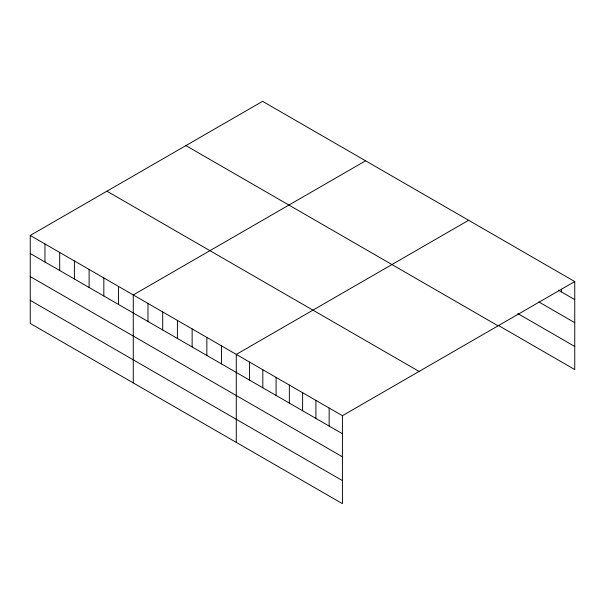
<?xml version="1.0" encoding="UTF-8"?>
<svg xmlns="http://www.w3.org/2000/svg" width="605" height="605" viewBox="0 0 605 605"><rect width="100%" height="100%" fill="white"/><g stroke="black" fill="none" stroke-linecap="round" stroke-linejoin="round"><path stroke-width="0.91" d="M30.25 235.458L342.422 415.695L342.422 503.67L30.25 323.441L30.25 235.458L262.578 101.33L574.75 281.559L574.75 369.542L498.27 325.384M365.594 160.801L133.266 294.938L133.266 382.92M468.61 220.28L236.283 354.417L236.283 442.391M342.422 415.695L574.75 281.559M558.362 290.143L574.75 299.604M538.851 301.955L574.75 322.684M517.782 313.571L574.75 346.461M185.909 145.593L498.081 325.823M106.919 191.195L419.091 371.432M30.25 253.503L342.422 433.732M30.25 276.583L342.422 456.813M30.25 300.36L342.422 480.597M561.485 289.235L561.485 291.943M329.158 408.035L329.158 426.079M315.893 400.374L315.893 418.418M302.621 392.713L302.621 410.757M289.356 385.052L289.356 403.096M276.092 377.391L276.092 395.436M262.82 369.731L262.82 387.775M249.555 362.07L249.555 380.114M221.566 345.916L221.566 363.96M206.849 337.416L206.849 355.46M192.133 328.923L192.133 346.967M177.416 320.423L177.416 338.467M162.7 311.93L162.7 329.975M147.983 303.43L147.983 321.474M118.55 286.437L118.55 304.481M103.833 277.945L103.833 295.989M89.117 269.444L89.117 287.488M74.4 260.952L74.4 278.996M59.683 252.451L59.683 270.495M44.967 243.959L44.967 262.003"/></g></svg>
